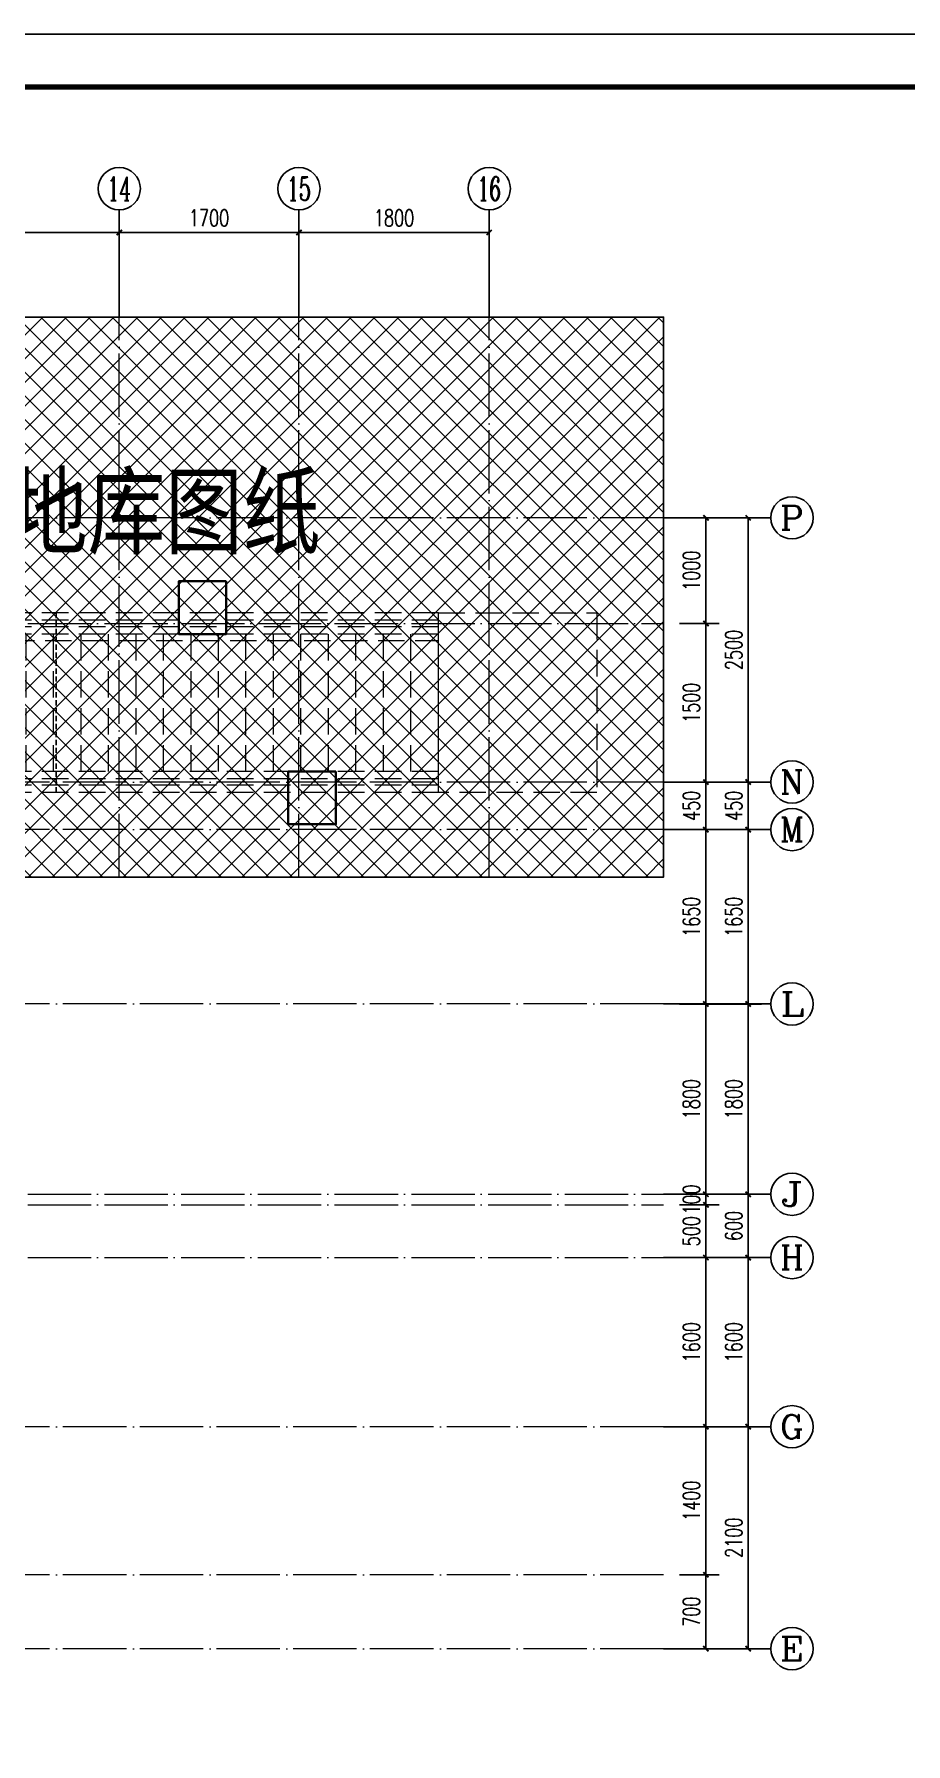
# Model space of a CAD drawing. Extents: x -1712635 to -854203, y -534641 to -21985.
# Drawn here: x -1019246 to -1011001, y -77169 to -60993 of the extents above; entities that cross this region are included whole.
import ezdxf
from ezdxf.enums import TextEntityAlignment as Align

# ---------------------------------------------------------------- set-up
doc = ezdxf.new("R2010")
doc.units = 0
doc.header["$LTSCALE"] = 1000
for name, pattern in [('#P_--_20B1_001_t3$0$DASH', [0.35, 0.25, -0.1]), ('DOTE', [2.42, 2, -0.2, 0.02, -0.2]), ('HIDDEN', [0.375, 0.25, -0.125])]:
    doc.linetypes.add(name, pattern=pattern)
doc.layers.get('0').update_dxf_attribs({"linetype": 'CONTINUOUS'})
doc.layers.get('Defpoints').update_dxf_attribs({"linetype": 'CONTINUOUS'})
for name, color, linetype in [('-TK', 7, 'CONTINUOUS'), ('A-AXIS_TEXT', 7, 'CONTINUOUS'), ('AXIS', 3, 'CONTINUOUS'), ('DIM_SYMB', 3, 'CONTINUOUS'), ('PUB_DIM', 3, 'CONTINUOUS'), ('S-Z柱实线', 6, 'CONTINUOUS'), ('TEXT', 2, 'CONTINUOUS'), ('审核', 1, 'CONTINUOUS'), ('尺寸标注', 86, 'CONTINUOUS')]:
    doc.layers.add(name, color=color, linetype=linetype)
for name, color, linetype, lineweight in [('AXIS_TEXT', 7, 'CONTINUOUS', 20), ('DOTE', 19, 'DOTE', 9), ('STAIR', 2, 'CONTINUOUS', 18), ('填充', 251, 'CONTINUOUS', 5)]:
    doc.layers.add(name, color=color, linetype=linetype, lineweight=lineweight)
doc.styles.add('_TCH_AXIS', font='COMPLEX', dxfattribs={"bigfont": 'GBCBIG'})
doc.styles.add('_TCH_DIM_T3', font='SIMPLEX', dxfattribs={"width": 0.705882, "bigfont": 'GBCBIG'})
doc.styles.add('COMPLEX', font='COMPLEX')
doc.styles.add('黑体', font='simhei.ttf')
doc.dimstyles.new('_TCH_ARCH&&50', dxfattribs={"dimtxt": 157.5, "dimasz": 50, "dimexe": 125, "dimexo": 150, "dimgap": 58.75, "dimtad": 1, "dimdec": 0, "dimzin": 0, "dimdsep": 46, "dimtxsty": '_TCH_DIM_T3', "dimblk": 'ARCHTICK', "dimcen": 0.09, "dimclrt": 7, "dimazin": 0, "dimtfac": 1, "dimtdec": 0, "dimtix": 1, "dimtmove": 2, "dimatfit": 3, "dimldrblk": 'ARCHTICK', "dimfxl": 0, "dimtolj": 1, "dimtzin": 0, "dimarcsym": 0})

# ---------------------------------------------------------------- blocks, each defined once
blk = doc.blocks.new('A1')
blk.add_lwpolyline([(0, 59400), (0, 0), (84100, 0), (84100, 59400)], close=True)
at = {"const_width": 100}
blk.add_lwpolyline([(2500, 58400), (2500, 1000), (83100, 1000), (83100, 58400)], close=True, dxfattribs=at)
blk = doc.blocks.new('DFBFBFBGF')
at = {"layer": 'STAIR', "color": 246, "linetype": '#P_--_20B1_001_t3$0$DASH'}
for p, q in [((293136, 754230), (287317, 754230)), ((293136, 754160), (287317, 754160)), ((293136, 754030), (293136, 754230)), ((293136, 754100), (287317, 754100)), ((293136, 754030), (287317, 754030)), ((293136, 754030), (288716, 754030)), ((288716, 752730), (288716, 754030)), ((288716, 753970), (293136, 753970)), ((288976, 752730), (288976, 754030)), ((289236, 752730), (289236, 754030)), ((289496, 752730), (289496, 754030)), ((289756, 752730), (289756, 754030)), ((290016, 752730), (290016, 754030)), ((290276, 752730), (290276, 754030)), ((290536, 752730), (290536, 754030)), ((290796, 752730), (290796, 754030)), ((291056, 752730), (291056, 754030)), ((291316, 752730), (291316, 754030)), ((291576, 752730), (291576, 754030)), ((291836, 752730), (291836, 754030)), ((292096, 752730), (292096, 754030)), ((292356, 752730), (292356, 754030)), ((292616, 752730), (292616, 754030)), ((292876, 752730), (292876, 754030)), ((293136, 752730), (293136, 754030)), ((293136, 752730), (287317, 752730)), ((293136, 752730), (288716, 752730)), ((293136, 752530), (293136, 752730)), ((293136, 752660), (287317, 752660)), ((293136, 752600), (287317, 752600)), ((293136, 752530), (287317, 752530))]:
    blk.add_line(p, q, dxfattribs=at)
blk.add_lwpolyline([(293136, 754230), (294636, 754230), (294636, 752530), (293136, 752530)], close=True, dxfattribs=at)
at = {"layer": '审核', "color": 58, "linetype": 'HIDDEN', "ltscale": 0.2}
blk.add_line((289519, 752530), (289519, 754230), dxfattribs=at)
blk = doc.blocks.new('_AXISO')
blk.add_circle((0, 0), 0.5)
at = {"layer": 'A-AXIS_TEXT', "style": 'COMPLEX', "width": 1.041667}
blk.add_attdef('A', text='', height=0.56, dxfattribs=at).set_placement((-0.25, -0.28), (0.25, -0.28), align=Align.FIT)
blk = doc.blocks.new('_ArchTick')
at = {"color": 0, "const_width": 0.35}
blk.add_lwpolyline([(-0.5, -0.5), (0.5, 0.5)], dxfattribs=at)
blk = doc.blocks.new('*D1081')
at = {"layer": 'Defpoints', "color": 0}
for p in [(-1013292, -75569), (-1012892, -75569), (-1013292, -76269)]:
    blk.add_point(p, dxfattribs=at)
at = {"layer": '尺寸标注', "color": 0, "lineweight": -2}
for p, q in [((-1013142, -75569), (-1012767, -75569)), ((-1012892, -76269), (-1012892, -75569)), ((-1013142, -76269), (-1012767, -76269))]:
    blk.add_line(p, q, dxfattribs=at)
at = {"layer": '尺寸标注', "color": 0, "lineweight": -2, "xscale": 50, "yscale": 50, "zscale": 50}
for p, rotation in [((-1012892, -75569), 90), ((-1012892, -76269), 270)]:
    blk.add_blockref('_ArchTick', p, dxfattribs=dict(at, rotation=rotation))
at = {"layer": '尺寸标注', "color": 7, "insert": (-1013029, -75919), "char_height": 157.5, "attachment_point": 5, "rotation": 90, "style": '_TCH_DIM_T3'}
blk.add_mtext('\\A1;700', dxfattribs=at)
blk = doc.blocks.new('*D1082')
at = {"layer": 'Defpoints', "color": 0}
for p in [(-1013292, -74169), (-1012892, -74169), (-1013292, -75569)]:
    blk.add_point(p, dxfattribs=at)
at = {"layer": '尺寸标注', "color": 0, "lineweight": -2}
for p, q in [((-1013142, -74169), (-1012767, -74169)), ((-1012892, -75569), (-1012892, -74169)), ((-1013142, -75569), (-1012767, -75569))]:
    blk.add_line(p, q, dxfattribs=at)
at = {"layer": '尺寸标注', "color": 0, "lineweight": -2, "xscale": 50, "yscale": 50, "zscale": 50}
for p, rotation in [((-1012892, -74169), 90), ((-1012892, -75569), 270)]:
    blk.add_blockref('_ArchTick', p, dxfattribs=dict(at, rotation=rotation))
at = {"layer": '尺寸标注', "color": 7, "insert": (-1013029, -74869), "char_height": 157.5, "attachment_point": 5, "rotation": 90, "style": '_TCH_DIM_T3'}
blk.add_mtext('\\A1;1400', dxfattribs=at)
blk = doc.blocks.new('*D1083')
at = {"layer": 'Defpoints', "color": 0}
for p in [(-1013292, -72568), (-1012892, -72568), (-1013292, -74169)]:
    blk.add_point(p, dxfattribs=at)
at = {"layer": '尺寸标注', "color": 0, "lineweight": -2}
for p, q in [((-1013142, -72568), (-1012767, -72568)), ((-1012892, -74169), (-1012892, -72568)), ((-1013142, -74169), (-1012767, -74169))]:
    blk.add_line(p, q, dxfattribs=at)
at = {"layer": '尺寸标注', "color": 0, "lineweight": -2, "xscale": 50, "yscale": 50, "zscale": 50}
for p, rotation in [((-1012892, -72568), 90), ((-1012892, -74169), 270)]:
    blk.add_blockref('_ArchTick', p, dxfattribs=dict(at, rotation=rotation))
at = {"layer": '尺寸标注', "color": 7, "insert": (-1013029, -73369), "char_height": 157.5, "attachment_point": 5, "rotation": 90, "style": '_TCH_DIM_T3'}
blk.add_mtext('\\A1;1600', dxfattribs=at)
blk = doc.blocks.new('*D1084')
at = {"layer": 'Defpoints', "color": 0}
for p in [(-1013292, -72069), (-1012892, -72069), (-1013292, -72568)]:
    blk.add_point(p, dxfattribs=at)
at = {"layer": '尺寸标注', "color": 0, "lineweight": -2}
for p, q in [((-1013142, -72069), (-1012767, -72069)), ((-1012892, -72568), (-1012892, -72069)), ((-1013142, -72568), (-1012767, -72568))]:
    blk.add_line(p, q, dxfattribs=at)
at = {"layer": '尺寸标注', "color": 0, "lineweight": -2, "xscale": 50, "yscale": 50, "zscale": 50}
for p, rotation in [((-1012892, -72069), 90), ((-1012892, -72568), 270)]:
    blk.add_blockref('_ArchTick', p, dxfattribs=dict(at, rotation=rotation))
at = {"layer": '尺寸标注', "color": 7, "insert": (-1013029, -72319), "char_height": 157.5, "attachment_point": 5, "rotation": 90, "style": '_TCH_DIM_T3'}
blk.add_mtext('\\A1;500', dxfattribs=at)
blk = doc.blocks.new('*D1085')
at = {"layer": 'Defpoints', "color": 0}
for p in [(-1013292, -71969), (-1012892, -71969), (-1013292, -72069)]:
    blk.add_point(p, dxfattribs=at)
at = {"layer": '尺寸标注', "color": 0, "lineweight": -2}
for p, q in [((-1013142, -71969), (-1012767, -71969)), ((-1012892, -71969), (-1012892, -71919)), ((-1012892, -72069), (-1012892, -71969)), ((-1013142, -72069), (-1012767, -72069)), ((-1012892, -72069), (-1012892, -72119))]:
    blk.add_line(p, q, dxfattribs=at)
at = {"layer": '尺寸标注', "color": 0, "lineweight": -2, "xscale": 50, "yscale": 50, "zscale": 50}
for p, rotation in [((-1012892, -71969), 270), ((-1012892, -72069), 90)]:
    blk.add_blockref('_ArchTick', p, dxfattribs=dict(at, rotation=rotation))
at = {"layer": '尺寸标注', "color": 7, "insert": (-1013029, -72019), "char_height": 157.5, "attachment_point": 5, "rotation": 90, "style": '_TCH_DIM_T3'}
blk.add_mtext('\\A1;100', dxfattribs=at)
blk = doc.blocks.new('*D1086')
at = {"layer": 'Defpoints', "color": 0}
for p in [(-1013292, -70169), (-1012892, -70169), (-1013292, -71969)]:
    blk.add_point(p, dxfattribs=at)
at = {"layer": '尺寸标注', "color": 0, "lineweight": -2}
for p, q in [((-1013142, -70169), (-1012767, -70169)), ((-1012892, -71969), (-1012892, -70169)), ((-1013142, -71969), (-1012767, -71969))]:
    blk.add_line(p, q, dxfattribs=at)
at = {"layer": '尺寸标注', "color": 0, "lineweight": -2, "xscale": 50, "yscale": 50, "zscale": 50}
for p, rotation in [((-1012892, -70169), 90), ((-1012892, -71969), 270)]:
    blk.add_blockref('_ArchTick', p, dxfattribs=dict(at, rotation=rotation))
at = {"layer": '尺寸标注', "color": 7, "insert": (-1013029, -71069), "char_height": 157.5, "attachment_point": 5, "rotation": 90, "style": '_TCH_DIM_T3'}
blk.add_mtext('\\A1;1800', dxfattribs=at)
blk = doc.blocks.new('*D1087')
at = {"layer": 'Defpoints', "color": 0}
for p in [(-1013292, -68519), (-1012892, -68519), (-1013292, -70169)]:
    blk.add_point(p, dxfattribs=at)
at = {"layer": '尺寸标注', "color": 0, "lineweight": -2}
for p, q in [((-1013142, -68519), (-1012767, -68519)), ((-1012892, -70169), (-1012892, -68519)), ((-1013142, -70169), (-1012767, -70169))]:
    blk.add_line(p, q, dxfattribs=at)
at = {"layer": '尺寸标注', "color": 0, "lineweight": -2, "xscale": 50, "yscale": 50, "zscale": 50}
for p, rotation in [((-1012892, -68519), 90), ((-1012892, -70169), 270)]:
    blk.add_blockref('_ArchTick', p, dxfattribs=dict(at, rotation=rotation))
at = {"layer": '尺寸标注', "color": 7, "insert": (-1013029, -69344), "char_height": 157.5, "attachment_point": 5, "rotation": 90, "style": '_TCH_DIM_T3'}
blk.add_mtext('\\A1;1650', dxfattribs=at)
blk = doc.blocks.new('*D1088')
at = {"layer": 'Defpoints', "color": 0}
for p in [(-1013292, -68069), (-1012892, -68069), (-1013292, -68519)]:
    blk.add_point(p, dxfattribs=at)
at = {"layer": '尺寸标注', "color": 0, "lineweight": -2}
for p, q in [((-1013142, -68069), (-1012767, -68069)), ((-1012892, -68519), (-1012892, -68069)), ((-1013142, -68519), (-1012767, -68519))]:
    blk.add_line(p, q, dxfattribs=at)
at = {"layer": '尺寸标注', "color": 0, "lineweight": -2, "xscale": 50, "yscale": 50, "zscale": 50}
for p, rotation in [((-1012892, -68069), 90), ((-1012892, -68519), 270)]:
    blk.add_blockref('_ArchTick', p, dxfattribs=dict(at, rotation=rotation))
at = {"layer": '尺寸标注', "color": 7, "insert": (-1013029, -68294), "char_height": 157.5, "attachment_point": 5, "rotation": 90, "style": '_TCH_DIM_T3'}
blk.add_mtext('\\A1;450', dxfattribs=at)
blk = doc.blocks.new('*D1089')
at = {"layer": 'Defpoints', "color": 0}
for p in [(-1013292, -66569), (-1012892, -66569), (-1013292, -68069)]:
    blk.add_point(p, dxfattribs=at)
at = {"layer": '尺寸标注', "color": 0, "lineweight": -2}
for p, q in [((-1013142, -66569), (-1012767, -66569)), ((-1012892, -68069), (-1012892, -66569)), ((-1013142, -68069), (-1012767, -68069))]:
    blk.add_line(p, q, dxfattribs=at)
at = {"layer": '尺寸标注', "color": 0, "lineweight": -2, "xscale": 50, "yscale": 50, "zscale": 50}
for p, rotation in [((-1012892, -66569), 90), ((-1012892, -68069), 270)]:
    blk.add_blockref('_ArchTick', p, dxfattribs=dict(at, rotation=rotation))
at = {"layer": '尺寸标注', "color": 7, "insert": (-1013029, -67319), "char_height": 157.5, "attachment_point": 5, "rotation": 90, "style": '_TCH_DIM_T3'}
blk.add_mtext('\\A1;1500', dxfattribs=at)
blk = doc.blocks.new('*D1090')
at = {"layer": 'Defpoints', "color": 0}
for p in [(-1013292, -65569), (-1012892, -65569), (-1013292, -66569)]:
    blk.add_point(p, dxfattribs=at)
at = {"layer": '尺寸标注', "color": 0, "lineweight": -2}
for p, q in [((-1013142, -65569), (-1012767, -65569)), ((-1012892, -66569), (-1012892, -65569)), ((-1013142, -66569), (-1012767, -66569))]:
    blk.add_line(p, q, dxfattribs=at)
at = {"layer": '尺寸标注', "color": 0, "lineweight": -2, "xscale": 50, "yscale": 50, "zscale": 50}
for p, rotation in [((-1012892, -65569), 90), ((-1012892, -66569), 270)]:
    blk.add_blockref('_ArchTick', p, dxfattribs=dict(at, rotation=rotation))
at = {"layer": '尺寸标注', "color": 7, "insert": (-1013029, -66069), "char_height": 157.5, "attachment_point": 5, "rotation": 90, "style": '_TCH_DIM_T3'}
blk.add_mtext('\\A1;1000', dxfattribs=at)
blk = doc.blocks.new('*D1118')
at = {"layer": 'Defpoints', "color": 0}
for p in [(-1013292, -74169), (-1012492, -74169), (-1013292, -76269)]:
    blk.add_point(p, dxfattribs=at)
at = {"layer": 'PUB_DIM', "color": 0, "lineweight": -2}
for p, q in [((-1013142, -74169), (-1012367, -74169)), ((-1012492, -76269), (-1012492, -74169)), ((-1013142, -76269), (-1012367, -76269))]:
    blk.add_line(p, q, dxfattribs=at)
at = {"layer": 'PUB_DIM', "color": 0, "lineweight": -2, "xscale": 50, "yscale": 50, "zscale": 50}
for p, rotation in [((-1012492, -74169), 90), ((-1012492, -76269), 270)]:
    blk.add_blockref('_ArchTick', p, dxfattribs=dict(at, rotation=rotation))
at = {"layer": 'PUB_DIM', "color": 7, "insert": (-1012629, -75219), "char_height": 157.5, "attachment_point": 5, "rotation": 90, "style": '_TCH_DIM_T3'}
blk.add_mtext('\\A1;2100', dxfattribs=at)
blk = doc.blocks.new('*D1119')
at = {"layer": 'Defpoints', "color": 0}
for p in [(-1013292, -72568), (-1012492, -72568), (-1013292, -74169)]:
    blk.add_point(p, dxfattribs=at)
at = {"layer": 'PUB_DIM', "color": 0, "lineweight": -2}
for p, q in [((-1013142, -72568), (-1012367, -72568)), ((-1012492, -74169), (-1012492, -72568)), ((-1013142, -74169), (-1012367, -74169))]:
    blk.add_line(p, q, dxfattribs=at)
at = {"layer": 'PUB_DIM', "color": 0, "lineweight": -2, "xscale": 50, "yscale": 50, "zscale": 50}
for p, rotation in [((-1012492, -72568), 90), ((-1012492, -74169), 270)]:
    blk.add_blockref('_ArchTick', p, dxfattribs=dict(at, rotation=rotation))
at = {"layer": 'PUB_DIM', "color": 7, "insert": (-1012629, -73369), "char_height": 157.5, "attachment_point": 5, "rotation": 90, "style": '_TCH_DIM_T3'}
blk.add_mtext('\\A1;1600', dxfattribs=at)
blk = doc.blocks.new('*D1120')
at = {"layer": 'Defpoints', "color": 0}
for p in [(-1013292, -71969), (-1012492, -71969), (-1013292, -72568)]:
    blk.add_point(p, dxfattribs=at)
at = {"layer": 'PUB_DIM', "color": 0, "lineweight": -2}
for p, q in [((-1013142, -71969), (-1012367, -71969)), ((-1012492, -72568), (-1012492, -71969)), ((-1013142, -72568), (-1012367, -72568))]:
    blk.add_line(p, q, dxfattribs=at)
at = {"layer": 'PUB_DIM', "color": 0, "lineweight": -2, "xscale": 50, "yscale": 50, "zscale": 50}
for p, rotation in [((-1012492, -71969), 90), ((-1012492, -72568), 270)]:
    blk.add_blockref('_ArchTick', p, dxfattribs=dict(at, rotation=rotation))
at = {"layer": 'PUB_DIM', "color": 7, "insert": (-1012629, -72269), "char_height": 157.5, "attachment_point": 5, "rotation": 90, "style": '_TCH_DIM_T3'}
blk.add_mtext('\\A1;600', dxfattribs=at)
blk = doc.blocks.new('*D1121')
at = {"layer": 'Defpoints', "color": 0}
for p in [(-1013292, -70169), (-1012492, -70169), (-1013292, -71969)]:
    blk.add_point(p, dxfattribs=at)
at = {"layer": 'PUB_DIM', "color": 0, "lineweight": -2}
for p, q in [((-1013142, -70169), (-1012367, -70169)), ((-1012492, -71969), (-1012492, -70169)), ((-1013142, -71969), (-1012367, -71969))]:
    blk.add_line(p, q, dxfattribs=at)
at = {"layer": 'PUB_DIM', "color": 0, "lineweight": -2, "xscale": 50, "yscale": 50, "zscale": 50}
for p, rotation in [((-1012492, -70169), 90), ((-1012492, -71969), 270)]:
    blk.add_blockref('_ArchTick', p, dxfattribs=dict(at, rotation=rotation))
at = {"layer": 'PUB_DIM', "color": 7, "insert": (-1012629, -71069), "char_height": 157.5, "attachment_point": 5, "rotation": 90, "style": '_TCH_DIM_T3'}
blk.add_mtext('\\A1;1800', dxfattribs=at)
blk = doc.blocks.new('*D1122')
at = {"layer": 'Defpoints', "color": 0}
for p in [(-1013292, -68519), (-1012492, -68519), (-1013292, -70169)]:
    blk.add_point(p, dxfattribs=at)
at = {"layer": 'PUB_DIM', "color": 0, "lineweight": -2}
for p, q in [((-1013142, -68519), (-1012367, -68519)), ((-1012492, -70169), (-1012492, -68519)), ((-1013142, -70169), (-1012367, -70169))]:
    blk.add_line(p, q, dxfattribs=at)
at = {"layer": 'PUB_DIM', "color": 0, "lineweight": -2, "xscale": 50, "yscale": 50, "zscale": 50}
for p, rotation in [((-1012492, -68519), 90), ((-1012492, -70169), 270)]:
    blk.add_blockref('_ArchTick', p, dxfattribs=dict(at, rotation=rotation))
at = {"layer": 'PUB_DIM', "color": 7, "insert": (-1012629, -69344), "char_height": 157.5, "attachment_point": 5, "rotation": 90, "style": '_TCH_DIM_T3'}
blk.add_mtext('\\A1;1650', dxfattribs=at)
blk = doc.blocks.new('*D1123')
at = {"layer": 'Defpoints', "color": 0}
for p in [(-1013292, -68069), (-1012492, -68069), (-1013292, -68519)]:
    blk.add_point(p, dxfattribs=at)
at = {"layer": 'PUB_DIM', "color": 0, "lineweight": -2}
for p, q in [((-1013142, -68069), (-1012367, -68069)), ((-1012492, -68519), (-1012492, -68069)), ((-1013142, -68519), (-1012367, -68519))]:
    blk.add_line(p, q, dxfattribs=at)
at = {"layer": 'PUB_DIM', "color": 0, "lineweight": -2, "xscale": 50, "yscale": 50, "zscale": 50}
for p, rotation in [((-1012492, -68069), 90), ((-1012492, -68519), 270)]:
    blk.add_blockref('_ArchTick', p, dxfattribs=dict(at, rotation=rotation))
at = {"layer": 'PUB_DIM', "color": 7, "insert": (-1012629, -68294), "char_height": 157.5, "attachment_point": 5, "rotation": 90, "style": '_TCH_DIM_T3'}
blk.add_mtext('\\A1;450', dxfattribs=at)
blk = doc.blocks.new('*D1124')
at = {"layer": 'Defpoints', "color": 0}
for p in [(-1013292, -65569), (-1012492, -65569), (-1013292, -68069)]:
    blk.add_point(p, dxfattribs=at)
at = {"layer": 'PUB_DIM', "color": 0, "lineweight": -2}
for p, q in [((-1013142, -65569), (-1012367, -65569)), ((-1012492, -68069), (-1012492, -65569)), ((-1013142, -68069), (-1012367, -68069))]:
    blk.add_line(p, q, dxfattribs=at)
at = {"layer": 'PUB_DIM', "color": 0, "lineweight": -2, "xscale": 50, "yscale": 50, "zscale": 50}
for p, rotation in [((-1012492, -65569), 90), ((-1012492, -68069), 270)]:
    blk.add_blockref('_ArchTick', p, dxfattribs=dict(at, rotation=rotation))
at = {"layer": 'PUB_DIM', "color": 7, "insert": (-1012629, -66819), "char_height": 157.5, "attachment_point": 5, "rotation": 90, "style": '_TCH_DIM_T3'}
blk.add_mtext('\\A1;2500', dxfattribs=at)
blk = doc.blocks.new('*D1126')
at = {"layer": 'Defpoints', "color": 0}
for p in [(-1018442, -62869), (-1021342, -63669), (-1018442, -63669)]:
    blk.add_point(p, dxfattribs=at)
at = {"layer": 'PUB_DIM', "color": 0, "lineweight": -2}
for p, q in [((-1021342, -63519), (-1021342, -62744)), ((-1018442, -63519), (-1018442, -62744)), ((-1021342, -62869), (-1018442, -62869))]:
    blk.add_line(p, q, dxfattribs=at)
at = {"layer": 'PUB_DIM', "color": 0, "lineweight": -2, "xscale": 50, "yscale": 50, "zscale": 50, "rotation": 180}
blk.add_blockref('_ArchTick', (-1021342, -62869), dxfattribs=at)
at = {"layer": 'PUB_DIM', "color": 0, "lineweight": -2, "xscale": 50, "yscale": 50, "zscale": 50}
blk.add_blockref('_ArchTick', (-1018442, -62869), dxfattribs=at)
at = {"layer": 'PUB_DIM', "color": 7, "insert": (-1019892, -62731), "char_height": 157.5, "attachment_point": 5, "style": '_TCH_DIM_T3'}
blk.add_mtext('\\A1;2900', dxfattribs=at)
blk = doc.blocks.new('*D1127')
at = {"layer": 'Defpoints', "color": 0}
for p in [(-1016742, -62869), (-1018442, -63669), (-1016742, -63669)]:
    blk.add_point(p, dxfattribs=at)
at = {"layer": 'PUB_DIM', "color": 0, "lineweight": -2}
for p, q in [((-1018442, -63519), (-1018442, -62744)), ((-1016742, -63519), (-1016742, -62744)), ((-1018442, -62869), (-1016742, -62869))]:
    blk.add_line(p, q, dxfattribs=at)
at = {"layer": 'PUB_DIM', "color": 0, "lineweight": -2, "xscale": 50, "yscale": 50, "zscale": 50, "rotation": 180}
blk.add_blockref('_ArchTick', (-1018442, -62869), dxfattribs=at)
at = {"layer": 'PUB_DIM', "color": 0, "lineweight": -2, "xscale": 50, "yscale": 50, "zscale": 50}
blk.add_blockref('_ArchTick', (-1016742, -62869), dxfattribs=at)
at = {"layer": 'PUB_DIM', "color": 7, "insert": (-1017592, -62731), "char_height": 157.5, "attachment_point": 5, "style": '_TCH_DIM_T3'}
blk.add_mtext('\\A1;1700', dxfattribs=at)
blk = doc.blocks.new('*D1128')
at = {"layer": 'Defpoints', "color": 0}
for p in [(-1014942, -62869), (-1016742, -63669), (-1014942, -63669)]:
    blk.add_point(p, dxfattribs=at)
at = {"layer": 'PUB_DIM', "color": 0, "lineweight": -2}
for p, q in [((-1016742, -63519), (-1016742, -62744)), ((-1014942, -63519), (-1014942, -62744)), ((-1016742, -62869), (-1014942, -62869))]:
    blk.add_line(p, q, dxfattribs=at)
at = {"layer": 'PUB_DIM', "color": 0, "lineweight": -2, "xscale": 50, "yscale": 50, "zscale": 50, "rotation": 180}
blk.add_blockref('_ArchTick', (-1016742, -62869), dxfattribs=at)
at = {"layer": 'PUB_DIM', "color": 0, "lineweight": -2, "xscale": 50, "yscale": 50, "zscale": 50}
blk.add_blockref('_ArchTick', (-1014942, -62869), dxfattribs=at)
at = {"layer": 'PUB_DIM', "color": 7, "insert": (-1015842, -62731), "char_height": 157.5, "attachment_point": 5, "style": '_TCH_DIM_T3'}
blk.add_mtext('\\A1;1800', dxfattribs=at)

msp = doc.modelspace()

# ---------------------------------------------------------------- hatches: boundary and pattern name
at = {"layer": '填充'}
h = msp.add_hatch(dxfattribs=at)
h.set_pattern_fill('ANSI37', color=196, scale=100, style=0)
h.set_pattern_definition([(45, (-1120314.8, -177839.46), (-112.2532, 112.2532), []), (135, (-1120314.8, -177839.46), (-112.2532, -112.2532), [])])
h.paths.add_polyline_path([(-1024242.17, -70268.73), (-1025841.98, -70268.73), (-1025841.98, -77168.73), (-1019641.98, -77168.73), (-1019641.98, -75668.73), (-1021392.17, -75668.73), (-1021392.17, -76368.73), (-1024092.17, -76368.73), (-1024092.17, -74268.73), (-1024542.17, -74268.73), (-1024542.17, -72468.46), (-1024242.17, -72468.46)])
h.paths.add_polyline_path([(-1025841.98, -67968.73), (-1024242.17, -67968.73), (-1024242.17, -66468.73), (-1021242.16, -66468.73), (-1021242.17, -72468.48), (-1019641.98, -72468.48), (-1019641.98, -68968.73), (-1013291.97, -68968.73), (-1013291.97, -63668.73), (-1025841.98, -63668.73)])

# ---------------------------------------------------------------- linework, layer by layer
at = {"layer": 'AXIS'}
for p, q in [((-1018441.98, -63668.72), (-1018441.98, -62654.11)), ((-1016741.98, -63668.72), (-1016741.98, -62654.11)), ((-1014941.98, -63668.72), (-1014941.98, -62654.11)), ((-1013291.97, -65568.73), (-1012277.36, -65568.73)), ((-1013291.97, -68068.73), (-1012277.36, -68068.73)), ((-1013291.97, -68518.73), (-1012277.36, -68518.73)), ((-1013291.97, -70168.73), (-1012277.36, -70168.73)), ((-1013291.97, -71968.73), (-1012277.36, -71968.73)), ((-1013291.97, -72568.46), (-1012277.36, -72568.46)), ((-1013291.97, -74168.73), (-1012277.36, -74168.73)), ((-1013291.97, -76268.73), (-1012277.36, -76268.73))]:
    msp.add_line(p, q, dxfattribs=at)
at = {"layer": 'DIM_SYMB'}
msp.add_lwpolyline([(-1025841.98, -63668.73), (-1025841.98, -68968.73), (-1025841.98, -68968.73), (-1025841.98, -77168.73), (-1019641.98, -77168.73), (-1019641.98, -68968.73), (-1013291.97, -68968.73), (-1013291.97, -63668.73)], close=True, dxfattribs=at)
at = {"layer": 'DOTE', "linetype": 'DOTE', "ltscale": 0.3}
for p, q in [((-1018441.98, -68968.73), (-1018441.98, -63668.73)), ((-1016741.98, -68968.73), (-1016741.98, -63668.73)), ((-1014941.98, -68968.73), (-1014941.98, -63668.73)), ((-1013291.97, -65568.73), (-1025841.98, -65568.73)), ((-1025841.98, -66568.73), (-1013291.97, -66568.73)), ((-1013291.97, -68068.73), (-1025841.98, -68068.73)), ((-1013291.97, -68518.73), (-1025841.98, -68518.73)), ((-1013291.97, -70168.73), (-1025841.98, -70168.73)), ((-1025841.98, -71968.73), (-1013291.97, -71968.73)), ((-1025841.98, -72068.73), (-1013291.97, -72068.73)), ((-1025841.98, -72568.46), (-1013291.97, -72568.46)), ((-1013291.97, -74168.73), (-1025841.98, -74168.73)), ((-1013291.97, -75568.73), (-1021492.75, -75568.73)), ((-1013291.97, -76268.73), (-1025841.98, -76268.73))]:
    msp.add_line(p, q, dxfattribs=at)
at = {"layer": 'S-Z柱实线', "color": 2, "lineweight": 35}
for points in [[(-1017429.55, -66168.73), (-1017879.55, -66168.73), (-1017879.55, -66668.73), (-1017429.55, -66668.73)], [(-1016392.17, -67968.73), (-1016842.17, -67968.73), (-1016842.17, -68468.73), (-1016392.17, -68468.73)]]:
    msp.add_lwpolyline(points, close=True, dxfattribs=at)

# ---------------------------------------------------------------- block references
at = {"layer": '-TK', "xscale": 0.5, "yscale": 0.5, "zscale": 0.5}
msp.add_blockref('A1', (-1029287.77, -90692.79), dxfattribs=at)
msp.add_blockref('DFBFBFBGF', (-1308558.75, -820698.63))
at = {"layer": 'AXIS'}
ref = msp.add_blockref('_AXISO', (-1018441.98, -62454.11), dxfattribs=dict(at, xscale=400, yscale=400, zscale=400))
ref.add_attrib('A', '14', dxfattribs={"layer": 'AXIS_TEXT', "height": 226.274, "style": '_TCH_AXIS', "width": 0.677419}).set_placement((-1018555.11, -62567.25), (-1018328.84, -62567.25), align=Align.FIT)
ref = msp.add_blockref('_AXISO', (-1016741.98, -62454.11), dxfattribs=dict(at, xscale=400, yscale=400, zscale=400))
ref.add_attrib('A', '15', dxfattribs={"layer": 'AXIS_TEXT', "height": 226.274, "style": '_TCH_AXIS', "width": 0.724138}).set_placement((-1016855.11, -62567.25), (-1016628.84, -62567.25), align=Align.FIT)
ref = msp.add_blockref('_AXISO', (-1014941.98, -62454.11), dxfattribs=dict(at, xscale=400, yscale=400, zscale=400))
ref.add_attrib('A', '16', dxfattribs={"layer": 'AXIS_TEXT', "height": 226.274, "style": '_TCH_AXIS', "width": 0.724138}).set_placement((-1015055.11, -62567.25), (-1014828.84, -62567.25), align=Align.FIT)
ref = msp.add_blockref('_AXISO', (-1012077.36, -65568.73), dxfattribs=dict(at, xscale=400, yscale=400, zscale=400))
ref.add_attrib('A', 'P', dxfattribs={"layer": 'AXIS_TEXT', "height": 226.27, "style": '_TCH_AXIS', "width": 1.235294}).set_placement((-1012190.5, -65681.86), (-1011964.22, -65681.86), align=Align.FIT)
ref = msp.add_blockref('_AXISO', (-1012077.36, -68068.73), dxfattribs=dict(at, xscale=400, yscale=400, zscale=400))
ref.add_attrib('A', 'N', dxfattribs={"layer": 'AXIS_TEXT', "height": 226.27, "style": '_TCH_AXIS', "width": 1.105263}).set_placement((-1012190.5, -68181.86), (-1011964.22, -68181.86), align=Align.FIT)
ref = msp.add_blockref('_AXISO', (-1012077.36, -68518.73), dxfattribs=dict(at, xscale=400, yscale=400, zscale=400))
ref.add_attrib('A', 'M', dxfattribs={"layer": 'AXIS_TEXT', "height": 226.27, "style": '_TCH_AXIS'}).set_placement((-1012190.5, -68631.86), (-1011964.22, -68631.86), align=Align.FIT)
ref = msp.add_blockref('_AXISO', (-1012077.36, -70168.73), dxfattribs=dict(at, xscale=400, yscale=400, zscale=400))
ref.add_attrib('A', 'L', dxfattribs={"layer": 'AXIS_TEXT', "height": 226.27, "style": '_TCH_AXIS', "width": 1.4}).set_placement((-1012190.5, -70281.86), (-1011964.22, -70281.86), align=Align.FIT)
ref = msp.add_blockref('_AXISO', (-1012077.36, -71968.73), dxfattribs=dict(at, xscale=400, yscale=400, zscale=400))
ref.add_attrib('A', 'J', dxfattribs={"layer": 'AXIS_TEXT', "height": 226.27, "style": '_TCH_AXIS', "width": 1.909091}).set_placement((-1012190.5, -72081.87), (-1011964.22, -72081.87), align=Align.FIT)
ref = msp.add_blockref('_AXISO', (-1012077.36, -72568.46), dxfattribs=dict(at, xscale=400, yscale=400, zscale=400))
ref.add_attrib('A', 'H', dxfattribs={"layer": 'AXIS_TEXT', "height": 226.27, "style": '_TCH_AXIS', "width": 1.05}).set_placement((-1012190.5, -72681.59), (-1011964.22, -72681.59), align=Align.FIT)
ref = msp.add_blockref('_AXISO', (-1012077.36, -74168.73), dxfattribs=dict(at, xscale=400, yscale=400, zscale=400))
ref.add_attrib('A', 'G', dxfattribs={"layer": 'AXIS_TEXT', "height": 226.27, "style": '_TCH_AXIS', "width": 1.166667}).set_placement((-1012190.5, -74281.86), (-1011964.22, -74281.86), align=Align.FIT)
ref = msp.add_blockref('_AXISO', (-1012077.36, -76268.73), dxfattribs=dict(at, xscale=400, yscale=400, zscale=400))
ref.add_attrib('A', 'E', dxfattribs={"layer": 'AXIS_TEXT', "height": 226.27, "style": '_TCH_AXIS', "width": 1.3125}).set_placement((-1012190.5, -76381.86), (-1011964.22, -76381.86), align=Align.FIT)

# ---------------------------------------------------------------- texts
at = {"layer": 'TEXT', "color": 2, "style": '黑体', "width": 0.8}
msp.add_text('阴影部分详地库图纸', height=672.945, dxfattribs=at).set_placement((-1023146.68, -65842.36))

# ---------------------------------------------------------------- dimensions: what is measured, and where the dimension line sits
at = {"layer": 'PUB_DIM'}
for p1, p2, distance, picture, middle in [((-1021341.98, -63668.72), (-1018441.98, -63668.72), 799.99, '*D1126', (-1019891.98, -62731.23)), ((-1018441.98, -63668.72), (-1016741.98, -63668.72), 799.99, '*D1127', (-1017591.98, -62731.23)), ((-1016741.98, -63668.72), (-1014941.98, -63668.72), 799.99, '*D1128', (-1015841.98, -62731.23)), ((-1013291.97, -68068.73), (-1013291.97, -65568.73), -800, '*D1124', (-1012629.47, -66818.73)), ((-1013291.97, -68518.73), (-1013291.97, -68068.73), -800, '*D1123', (-1012629.47, -68293.73)), ((-1013291.97, -70168.73), (-1013291.97, -68518.73), -800, '*D1122', (-1012629.47, -69343.73)), ((-1013291.97, -71968.73), (-1013291.97, -70168.73), -800, '*D1121', (-1012629.47, -71068.73)), ((-1013291.97, -72568.46), (-1013291.97, -71968.73), -800, '*D1120', (-1012629.47, -72268.59)), ((-1013291.97, -74168.73), (-1013291.97, -72568.46), -800, '*D1119', (-1012629.47, -73368.59)), ((-1013291.97, -76268.73), (-1013291.97, -74168.73), -800, '*D1118', (-1012629.47, -75218.73))]:
    dim = msp.add_aligned_dim(p1=p1, p2=p2, distance=distance, dimstyle='_TCH_ARCH&&50', dxfattribs=at)
    dim.commit()
    dim.dimension.update_dxf_attribs({"geometry": picture, "text_midpoint": middle})
at = {"layer": '尺寸标注', "color": 106}
for p1, p2, picture, middle in [((-1013291.97, -66568.73), (-1013291.97, -65568.73), '*D1090', (-1013029.47, -66068.73)), ((-1013291.97, -68068.73), (-1013291.97, -66568.73), '*D1089', (-1013029.47, -67318.73)), ((-1013291.97, -68518.73), (-1013291.97, -68068.73), '*D1088', (-1013029.47, -68293.73)), ((-1013291.97, -70168.73), (-1013291.97, -68518.73), '*D1087', (-1013029.47, -69343.73)), ((-1013291.97, -71968.73), (-1013291.97, -70168.73), '*D1086', (-1013029.47, -71068.73)), ((-1013291.97, -72068.73), (-1013291.97, -71968.73), '*D1085', (-1013029.47, -72018.73)), ((-1013291.97, -72568.46), (-1013291.97, -72068.73), '*D1084', (-1013029.47, -72318.59)), ((-1013291.97, -74168.73), (-1013291.97, -72568.46), '*D1083', (-1013029.47, -73368.59)), ((-1013291.97, -75568.73), (-1013291.97, -74168.73), '*D1082', (-1013029.47, -74868.73)), ((-1013291.97, -76268.73), (-1013291.97, -75568.73), '*D1081', (-1013029.47, -75918.73))]:
    dim = msp.add_aligned_dim(p1=p1, p2=p2, distance=-400, dimstyle='_TCH_ARCH&&50', dxfattribs=at)
    dim.commit()
    dim.dimension.update_dxf_attribs({"geometry": picture, "text_midpoint": middle})

doc.saveas('drawing.dxf')
